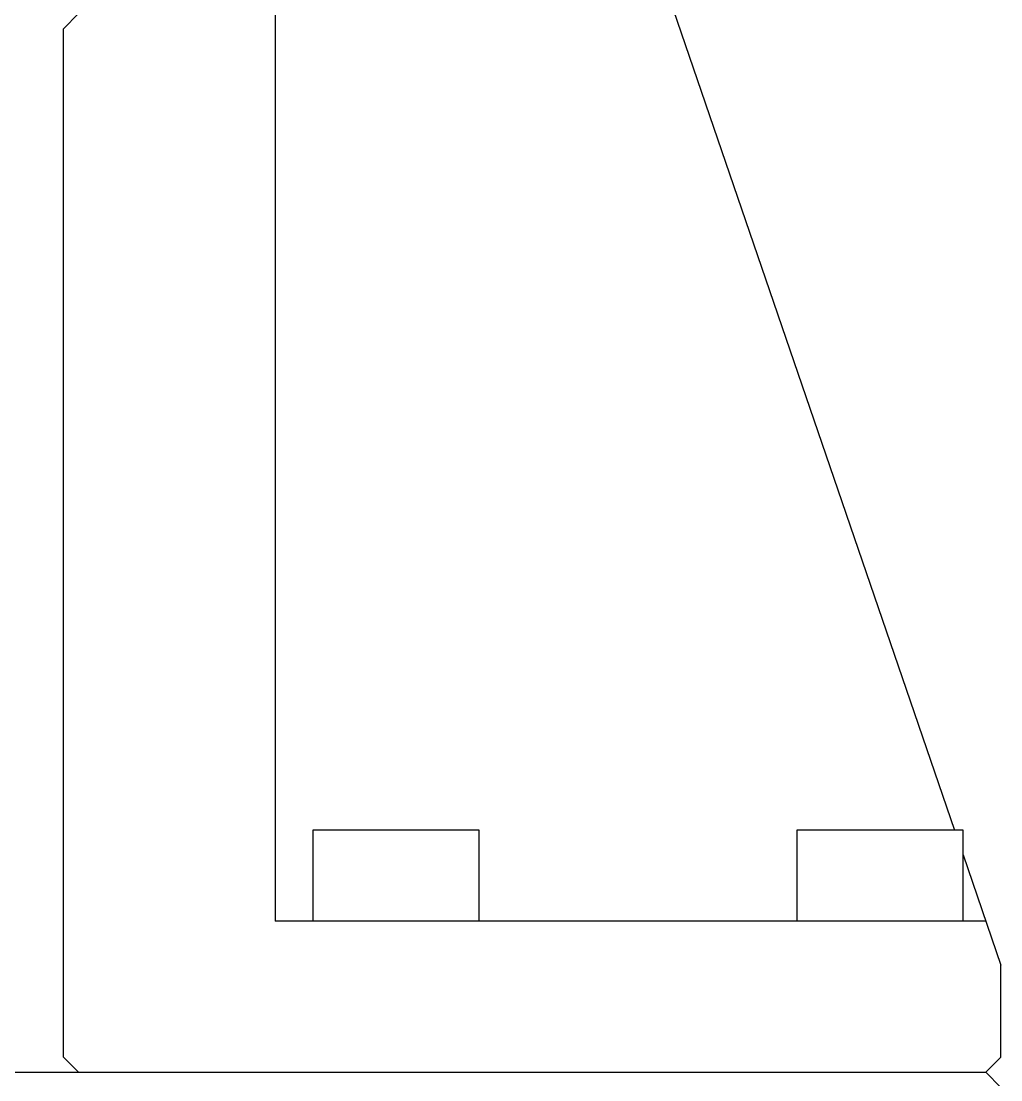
# Model space of a CAD drawing. Extents: x 382 to 585, y 37 to 232.
# Drawn here: x 530.47 to 562.87, y 118.65 to 153.65 of the extents above; entities that cross this region are included whole.
import ezdxf

# ---------------------------------------------------------------- set-up
doc = ezdxf.new("R2010")
doc.units = 0
doc.layers.get('0').update_dxf_attribs({"linetype": 'CONTINUOUS'})

msp = doc.modelspace()

# ---------------------------------------------------------------- linework, layer by layer
at = {"color": 7, "linetype": 'CONTINUOUS'}
for p, q in [((538.366, 193.897), (561.338, 126.897)), ((538.866, 192.439), (538.866, 123.897)), ((532.366, 153.897), (531.866, 153.397)), ((531.866, 119.397), (531.866, 153.397)), ((545.616, 126.897), (540.116, 126.897)), ((540.116, 126.897), (540.116, 123.897)), ((545.616, 123.897), (545.616, 126.897)), ((556.116, 126.897), (556.116, 123.897)), ((561.616, 126.897), (556.116, 126.897)), ((561.616, 123.897), (561.616, 126.897)), ((561.616, 126.084), (562.866, 122.439)), ((562.366, 123.897), (538.866, 123.897)), ((562.866, 119.397), (562.866, 122.439)), ((532.366, 118.897), (531.866, 119.397)), ((562.866, 119.397), (562.366, 118.897)), ((523.366, 118.897), (562.366, 118.897)), ((562.866, 118.397), (562.366, 118.897))]:
    msp.add_line(p, q, dxfattribs=at)

doc.saveas('drawing.dxf')
